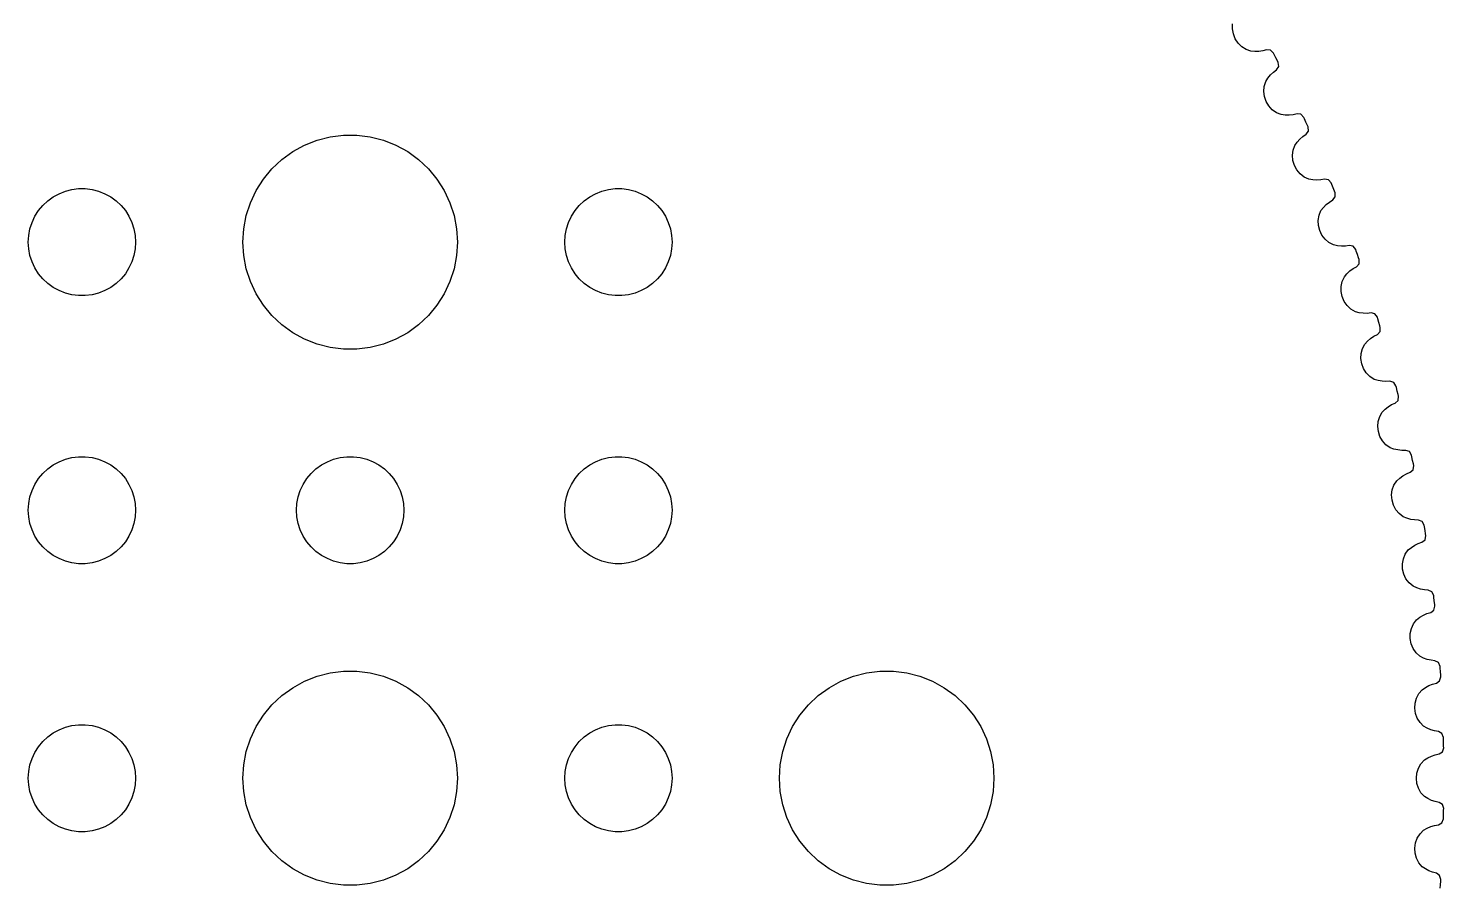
# Model space of a CAD drawing. Header units: metres. Extents: x -45.6 to 45.6, y 64.4 to 155.6.
# Drawn here: x 6 to 45.57, y 106.96 to 130.99 of the extents above; entities that cross this region are included whole.
import ezdxf

# ---------------------------------------------------------------- set-up
doc = ezdxf.new("R2010")
doc.units = ezdxf.units.M

msp = doc.modelspace()

# ---------------------------------------------------------------- linework, layer by layer
for p, q in [((39.6679, 130.967), (39.6728, 131.11)), ((39.6934, 130.826), (39.6679, 130.967)), ((39.7472, 130.691), (39.6934, 130.826)), ((39.8266, 130.57), (39.7472, 130.691)), ((39.928, 130.468), (39.8266, 130.57)), ((40.0479, 130.39), (39.928, 130.468)), ((40.183, 130.341), (40.0479, 130.39)), ((40.296, 130.331), (40.183, 130.341)), ((40.4075, 130.335), (40.296, 130.331)), ((40.5168, 130.352), (40.4075, 130.335)), ((40.6228, 130.382), (40.5168, 130.352)), ((40.7316, 130.375), (40.6228, 130.382)), ((40.8164, 130.293), (40.7316, 130.375)), ((40.8377, 130.25), (40.8164, 130.293)), ((40.8818, 130.161), (40.8377, 130.25)), ((40.8114, 129.755), (40.8997, 129.82)), ((40.9257, 130.071), (40.8818, 130.161)), ((40.8997, 129.82), (40.9606, 129.911)), ((40.9467, 130.028), (40.9257, 130.071)), ((40.9606, 129.911), (40.9467, 130.028)), ((40.5558, 129.36), (40.5992, 129.497)), ((40.5992, 129.497), (40.6608, 129.592)), ((40.6608, 129.592), (40.7316, 129.678)), ((40.7316, 129.678), (40.8114, 129.755)), ((40.5447, 129.217), (40.5558, 129.36)), ((40.564, 129.075), (40.5447, 129.217)), ((40.6119, 128.938), (40.564, 129.075)), ((40.686, 128.813), (40.6119, 128.938)), ((40.7828, 128.707), (40.686, 128.813)), ((40.8992, 128.623), (40.7828, 128.707)), ((41.032, 128.569), (40.8992, 128.623)), ((41.1445, 128.554), (41.032, 128.569)), ((41.2561, 128.553), (41.1445, 128.554)), ((41.3659, 128.565), (41.2561, 128.553)), ((41.4732, 128.591), (41.3659, 128.565)), ((41.5815, 128.579), (41.4732, 128.591)), ((41.6627, 128.493), (41.5815, 128.579)), ((41.6821, 128.449), (41.6627, 128.493)), ((41.7223, 128.358), (41.6821, 128.449)), ((41.7622, 128.267), (41.7223, 128.358)), ((41.7814, 128.223), (41.7622, 128.267)), ((41.7901, 128.105), (41.7814, 128.223)), ((13.7227, 127.714), (14.0729, 127.853)), ((14.0729, 127.853), (14.4379, 127.947)), ((14.4379, 127.947), (14.8116, 127.994)), ((14.8116, 127.994), (15.1884, 127.994)), ((15.1884, 127.994), (15.5621, 127.947)), ((15.5621, 127.947), (15.927, 127.853)), ((15.927, 127.853), (16.2773, 127.714)), ((41.4766, 127.8), (41.5512, 127.883)), ((41.5512, 127.883), (41.6343, 127.956)), ((41.6343, 127.956), (41.7254, 128.018)), ((41.7254, 128.018), (41.7901, 128.105)), ((13.0877, 127.312), (13.3925, 127.533)), ((13.3925, 127.533), (13.7227, 127.714)), ((16.2773, 127.714), (16.6075, 127.533)), ((16.6075, 127.533), (16.9123, 127.312)), ((41.3444, 127.43), (41.3617, 127.572)), ((41.3617, 127.572), (41.411, 127.707)), ((41.411, 127.707), (41.4766, 127.8)), ((12.5729, 126.763), (12.8131, 127.054)), ((12.8131, 127.054), (13.0877, 127.312)), ((16.9123, 127.312), (17.1869, 127.054)), ((17.1869, 127.054), (17.427, 126.763)), ((41.3574, 127.287), (41.3444, 127.43)), ((41.3993, 127.148), (41.3574, 127.287)), ((41.4679, 127.02), (41.3993, 127.148)), ((12.3711, 126.445), (12.5729, 126.763)), ((17.427, 126.763), (17.6289, 126.445)), ((41.5599, 126.91), (41.4679, 127.02)), ((41.6726, 126.822), (41.5599, 126.91)), ((41.8028, 126.761), (41.6726, 126.822)), ((41.9146, 126.742), (41.8028, 126.761)), ((42.0261, 126.736), (41.9146, 126.742)), ((42.1364, 126.743), (42.0261, 126.736)), ((42.2446, 126.764), (42.1364, 126.743)), ((42.3524, 126.748), (42.2446, 126.764)), ((42.4297, 126.658), (42.3524, 126.748)), ((42.4472, 126.614), (42.4297, 126.658)), ((6.54385, 126.156), (6.69626, 126.266)), ((6.69626, 126.266), (6.86133, 126.357)), ((6.86133, 126.357), (7.03647, 126.427)), ((7.03647, 126.427), (7.21892, 126.473)), ((7.21892, 126.473), (7.40581, 126.497)), ((7.40581, 126.497), (7.59418, 126.497)), ((7.59418, 126.497), (7.78107, 126.473)), ((7.78107, 126.473), (7.96352, 126.427)), ((7.96352, 126.427), (8.13866, 126.357)), ((8.13866, 126.357), (8.30373, 126.266)), ((8.30373, 126.266), (8.45613, 126.156)), ((12.2107, 126.104), (12.3711, 126.445)), ((17.6289, 126.445), (17.7893, 126.104)), ((21.5439, 126.156), (21.6963, 126.266)), ((21.6963, 126.266), (21.8613, 126.357)), ((21.8613, 126.357), (22.0365, 126.427)), ((22.0365, 126.427), (22.2189, 126.473)), ((22.2189, 126.473), (22.4058, 126.497)), ((22.4058, 126.497), (22.5942, 126.497)), ((22.5942, 126.497), (22.7811, 126.473)), ((22.7811, 126.473), (22.9635, 126.427)), ((22.9635, 126.427), (23.1387, 126.357)), ((23.1387, 126.357), (23.3037, 126.266)), ((23.3037, 126.266), (23.4561, 126.156)), ((42.4834, 126.521), (42.4472, 126.614)), ((42.4716, 126.18), (42.54, 126.265)), ((42.5193, 126.428), (42.4834, 126.521)), ((42.5365, 126.383), (42.5193, 126.428)), ((42.54, 126.265), (42.5365, 126.383)), ((6.18553, 125.723), (6.28647, 125.882)), ((6.28647, 125.882), (6.40654, 126.027)), ((6.40654, 126.027), (6.54385, 126.156)), ((8.45613, 126.156), (8.59344, 126.027)), ((8.59344, 126.027), (8.71352, 125.882)), ((8.71352, 125.882), (8.81445, 125.723)), ((12.0942, 125.746), (12.2107, 126.104)), ((17.7893, 126.104), (17.9057, 125.746)), ((21.1855, 125.723), (21.2865, 125.882)), ((21.2865, 125.882), (21.4065, 126.027)), ((21.4065, 126.027), (21.5439, 126.156)), ((23.4561, 126.156), (23.5934, 126.027)), ((23.5934, 126.027), (23.7135, 125.882)), ((23.7135, 125.882), (23.8145, 125.723)), ((42.0888, 125.751), (42.1439, 125.884)), ((42.1439, 125.884), (42.2136, 125.973)), ((42.2136, 125.973), (42.2917, 126.053)), ((42.2917, 126.053), (42.3779, 126.122)), ((42.3779, 126.122), (42.4716, 126.18)), ((6.04712, 125.373), (6.10533, 125.552)), ((6.10533, 125.552), (6.18553, 125.723)), ((8.81445, 125.723), (8.89465, 125.552)), ((8.89465, 125.552), (8.95287, 125.373)), ((12.0237, 125.376), (12.0942, 125.746)), ((17.9057, 125.746), (17.9763, 125.376)), ((21.0471, 125.373), (21.1053, 125.552)), ((21.1053, 125.552), (21.1855, 125.723)), ((23.8145, 125.723), (23.8947, 125.552)), ((23.8947, 125.552), (23.9529, 125.373)), ((42.0653, 125.61), (42.0888, 125.751)), ((42.0721, 125.467), (42.0653, 125.61)), ((42.1079, 125.326), (42.0721, 125.467)), ((6, 125), (6.01183, 125.188)), ((6.01183, 125.188), (6.04712, 125.373)), ((8.95287, 125.373), (8.98816, 125.188)), ((8.98816, 125.188), (9, 125)), ((12, 125), (12.0237, 125.376)), ((17.9763, 125.376), (18, 125)), ((21, 125), (21.0118, 125.188)), ((21.0118, 125.188), (21.0471, 125.373)), ((23.9529, 125.373), (23.9882, 125.188)), ((23.9882, 125.188), (24, 125)), ((42.1708, 125.195), (42.1079, 125.326)), ((42.258, 125.081), (42.1708, 125.195)), ((42.3667, 124.988), (42.258, 125.081)), ((6.01183, 124.812), (6, 125)), ((6.04712, 124.627), (6.01183, 124.812)), ((8.98816, 124.812), (8.95287, 124.627)), ((9, 125), (8.98816, 124.812)), ((12.0237, 124.624), (12, 125)), ((18, 125), (17.9763, 124.624)), ((21.0118, 124.812), (21, 125)), ((21.0471, 124.627), (21.0118, 124.812)), ((23.9882, 124.812), (23.9529, 124.627)), ((24, 125), (23.9882, 124.812)), ((42.4942, 124.922), (42.3667, 124.988)), ((42.605, 124.898), (42.4942, 124.922)), ((42.7161, 124.887), (42.605, 124.898)), ((42.8266, 124.889), (42.7161, 124.887)), ((42.9356, 124.905), (42.8266, 124.889)), ((43.0426, 124.884), (42.9356, 124.905)), ((43.116, 124.791), (43.0426, 124.884)), ((43.1315, 124.746), (43.116, 124.791)), ((43.1636, 124.652), (43.1315, 124.746)), ((6.10533, 124.448), (6.04712, 124.627)), ((6.18553, 124.277), (6.10533, 124.448)), ((6.28647, 124.118), (6.18553, 124.277)), ((8.81445, 124.277), (8.71352, 124.118)), ((8.89465, 124.448), (8.81445, 124.277)), ((8.95287, 124.627), (8.89465, 124.448)), ((12.0942, 124.254), (12.0237, 124.624)), ((17.9763, 124.624), (17.9057, 124.254)), ((21.1053, 124.448), (21.0471, 124.627)), ((21.1855, 124.277), (21.1053, 124.448)), ((21.2865, 124.118), (21.1855, 124.277)), ((23.8145, 124.277), (23.7135, 124.118)), ((23.8947, 124.448), (23.8145, 124.277)), ((23.9529, 124.627), (23.8947, 124.448)), ((43.0408, 124.259), (43.1369, 124.312)), ((43.1369, 124.312), (43.209, 124.394)), ((43.1954, 124.558), (43.1636, 124.652)), ((43.2106, 124.512), (43.1954, 124.558)), ((43.209, 124.394), (43.2106, 124.512)), ((6.40654, 123.973), (6.28647, 124.118)), ((6.54385, 123.844), (6.40654, 123.973)), ((8.59344, 123.973), (8.45613, 123.844)), ((8.71352, 124.118), (8.59344, 123.973)), ((12.2107, 123.896), (12.0942, 124.254)), ((12.3711, 123.555), (12.2107, 123.896)), ((17.7893, 123.896), (17.6289, 123.555)), ((17.9057, 124.254), (17.7893, 123.896)), ((21.4065, 123.973), (21.2865, 124.118)), ((21.5439, 123.844), (21.4065, 123.973)), ((23.5934, 123.973), (23.4561, 123.844)), ((23.7135, 124.118), (23.5934, 123.973)), ((42.7062, 123.761), (42.7358, 123.9)), ((42.7358, 123.9), (42.7967, 124.031)), ((42.7967, 124.031), (42.8701, 124.117)), ((42.8701, 124.117), (42.9517, 124.193)), ((42.9517, 124.193), (43.0408, 124.259)), ((6.69626, 123.734), (6.54385, 123.844)), ((6.86133, 123.643), (6.69626, 123.734)), ((7.03647, 123.573), (6.86133, 123.643)), ((7.21892, 123.527), (7.03647, 123.573)), ((7.40581, 123.503), (7.21892, 123.527)), ((7.59418, 123.503), (7.40581, 123.503)), ((7.78107, 123.527), (7.59418, 123.503)), ((7.96352, 123.573), (7.78107, 123.527)), ((8.13866, 123.643), (7.96352, 123.573)), ((8.30373, 123.734), (8.13866, 123.643)), ((8.45613, 123.844), (8.30373, 123.734)), ((12.5729, 123.237), (12.3711, 123.555)), ((17.6289, 123.555), (17.427, 123.237)), ((21.6963, 123.734), (21.5439, 123.844)), ((21.8613, 123.643), (21.6963, 123.734)), ((22.0365, 123.573), (21.8613, 123.643)), ((22.2189, 123.527), (22.0365, 123.573)), ((22.4058, 123.503), (22.2189, 123.527)), ((22.5942, 123.503), (22.4058, 123.503)), ((22.7811, 123.527), (22.5942, 123.503)), ((22.9635, 123.573), (22.7811, 123.527)), ((23.1387, 123.643), (22.9635, 123.573)), ((23.3037, 123.734), (23.1387, 123.643)), ((23.4561, 123.844), (23.3037, 123.734)), ((42.7067, 123.617), (42.7062, 123.761)), ((42.7363, 123.475), (42.7067, 123.617)), ((42.7935, 123.341), (42.7363, 123.475)), ((12.8131, 122.946), (12.5729, 123.237)), ((17.427, 123.237), (17.1869, 122.946)), ((42.8756, 123.223), (42.7935, 123.341)), ((42.9801, 123.126), (42.8756, 123.223)), ((43.1046, 123.054), (42.9801, 123.126)), ((13.0877, 122.688), (12.8131, 122.946)), ((13.3925, 122.467), (13.0877, 122.688)), ((16.9123, 122.688), (16.6075, 122.467)), ((17.1869, 122.946), (16.9123, 122.688)), ((43.2143, 123.025), (43.1046, 123.054)), ((43.3248, 123.01), (43.2143, 123.025)), ((43.4353, 123.007), (43.3248, 123.01)), ((43.5449, 123.018), (43.4353, 123.007)), ((43.6509, 122.993), (43.5449, 123.018)), ((43.7201, 122.897), (43.6509, 122.993)), ((43.7337, 122.851), (43.7201, 122.897)), ((43.7616, 122.755), (43.7337, 122.851)), ((43.7893, 122.66), (43.7616, 122.755)), ((13.7227, 122.286), (13.3925, 122.467)), ((14.0729, 122.147), (13.7227, 122.286)), ((16.2773, 122.286), (15.927, 122.147)), ((16.6075, 122.467), (16.2773, 122.286)), ((43.4451, 122.233), (43.5299, 122.306)), ((43.5299, 122.306), (43.6217, 122.368)), ((43.6217, 122.368), (43.7202, 122.417)), ((43.7202, 122.417), (43.7957, 122.496)), ((43.8026, 122.614), (43.7893, 122.66)), ((43.7957, 122.496), (43.8026, 122.614)), ((14.4379, 122.053), (14.0729, 122.147)), ((14.8116, 122.006), (14.4379, 122.053)), ((15.1884, 122.006), (14.8116, 122.006)), ((15.5621, 122.053), (15.1884, 122.006)), ((15.927, 122.147), (15.5621, 122.053)), ((43.2657, 121.885), (43.3015, 122.023)), ((43.3015, 122.023), (43.368, 122.15)), ((43.368, 122.15), (43.4451, 122.233)), ((43.26, 121.741), (43.2657, 121.885)), ((43.2834, 121.598), (43.26, 121.741)), ((43.3347, 121.462), (43.2834, 121.598)), ((43.4115, 121.34), (43.3347, 121.462)), ((43.5117, 121.238), (43.4115, 121.34)), ((43.633, 121.161), (43.5117, 121.238)), ((43.7413, 121.128), (43.633, 121.161)), ((43.8511, 121.107), (43.7413, 121.128)), ((43.9613, 121.1), (43.8511, 121.107)), ((44.0713, 121.107), (43.9613, 121.1)), ((44.176, 121.076), (44.0713, 121.107)), ((44.241, 120.977), (44.176, 121.076)), ((44.2526, 120.931), (44.241, 120.977)), ((44.2763, 120.834), (44.2526, 120.931)), ((44.2999, 120.738), (44.2763, 120.834)), ((44.3111, 120.691), (44.2999, 120.738)), ((43.8567, 120.247), (43.9374, 120.327)), ((43.9374, 120.327), (44.0252, 120.396)), ((44.0252, 120.396), (44.1197, 120.453)), ((44.1197, 120.453), (44.2202, 120.498)), ((44.2202, 120.498), (44.2991, 120.573)), ((44.2991, 120.573), (44.3111, 120.691)), ((43.731, 119.843), (43.743, 119.986)), ((43.743, 119.986), (43.7847, 120.123)), ((43.7847, 120.123), (43.8567, 120.247)), ((43.7481, 119.699), (43.731, 119.843)), ((43.7934, 119.561), (43.7481, 119.699)), ((43.8649, 119.436), (43.7934, 119.561)), ((43.9605, 119.33), (43.8649, 119.436)), ((44.0783, 119.247), (43.9605, 119.33)), ((44.1851, 119.209), (44.0783, 119.247)), ((44.2938, 119.184), (44.1851, 119.209)), ((44.4037, 119.172), (44.2938, 119.184)), ((44.5138, 119.174), (44.4037, 119.172)), ((44.6171, 119.139), (44.5138, 119.174)), ((44.6778, 119.037), (44.6171, 119.139)), ((6.54385, 118.656), (6.69626, 118.766)), ((6.69626, 118.766), (6.86133, 118.857)), ((6.86133, 118.857), (7.03647, 118.927)), ((7.03647, 118.927), (7.21892, 118.973)), ((7.21892, 118.973), (7.40581, 118.997)), ((7.40581, 118.997), (7.59418, 118.997)), ((7.59418, 118.997), (7.78107, 118.973)), ((7.78107, 118.973), (7.96352, 118.927)), ((7.96352, 118.927), (8.13866, 118.857)), ((8.13866, 118.857), (8.30373, 118.766)), ((8.30373, 118.766), (8.45613, 118.656)), ((14.0439, 118.656), (14.1963, 118.766)), ((14.1963, 118.766), (14.3613, 118.857)), ((14.3613, 118.857), (14.5365, 118.927)), ((14.5365, 118.927), (14.7189, 118.973)), ((14.7189, 118.973), (14.9058, 118.997)), ((14.9058, 118.997), (15.0942, 118.997)), ((15.0942, 118.997), (15.2811, 118.973)), ((15.2811, 118.973), (15.4635, 118.927)), ((15.4635, 118.927), (15.6387, 118.857)), ((15.6387, 118.857), (15.8037, 118.766)), ((15.8037, 118.766), (15.9561, 118.656)), ((21.5439, 118.656), (21.6963, 118.766)), ((21.6963, 118.766), (21.8613, 118.857)), ((21.8613, 118.857), (22.0365, 118.927)), ((22.0365, 118.927), (22.2189, 118.973)), ((22.2189, 118.973), (22.4058, 118.997)), ((22.4058, 118.997), (22.5942, 118.997)), ((22.5942, 118.997), (22.7811, 118.973)), ((22.7811, 118.973), (22.9635, 118.927)), ((22.9635, 118.927), (23.1387, 118.857)), ((23.1387, 118.857), (23.3037, 118.766)), ((23.3037, 118.766), (23.4561, 118.656)), ((44.6873, 118.99), (44.6778, 119.037)), ((44.7068, 118.893), (44.6873, 118.99)), ((44.7261, 118.795), (44.7068, 118.893)), ((44.7182, 118.631), (44.7352, 118.748)), ((44.7352, 118.748), (44.7261, 118.795)), ((6.18553, 118.223), (6.28647, 118.382)), ((6.28647, 118.382), (6.40654, 118.527)), ((6.40654, 118.527), (6.54385, 118.656)), ((8.45613, 118.656), (8.59344, 118.527)), ((8.59344, 118.527), (8.71352, 118.382)), ((8.71352, 118.382), (8.81445, 118.223)), ((13.6855, 118.223), (13.7865, 118.382)), ((13.7865, 118.382), (13.9065, 118.527)), ((13.9065, 118.527), (14.0439, 118.656)), ((15.9561, 118.656), (16.0934, 118.527)), ((16.0934, 118.527), (16.2135, 118.382)), ((16.2135, 118.382), (16.3145, 118.223)), ((21.1855, 118.223), (21.2865, 118.382)), ((21.2865, 118.382), (21.4065, 118.527)), ((21.4065, 118.527), (21.5439, 118.656)), ((23.4561, 118.656), (23.5934, 118.527)), ((23.5934, 118.527), (23.7135, 118.382)), ((23.7135, 118.382), (23.8145, 118.223)), ((44.2619, 118.324), (44.346, 118.4)), ((44.346, 118.4), (44.4368, 118.465)), ((44.4368, 118.465), (44.5337, 118.519)), ((44.5337, 118.519), (44.636, 118.559)), ((44.636, 118.559), (44.7182, 118.631)), ((6.04712, 117.873), (6.10533, 118.052)), ((6.10533, 118.052), (6.18553, 118.223)), ((8.81445, 118.223), (8.89465, 118.052)), ((8.89465, 118.052), (8.95287, 117.873)), ((13.5471, 117.873), (13.6053, 118.052)), ((13.6053, 118.052), (13.6855, 118.223)), ((16.3145, 118.223), (16.3947, 118.052)), ((16.3947, 118.052), (16.4529, 117.873)), ((21.0471, 117.873), (21.1053, 118.052)), ((21.1053, 118.052), (21.1855, 118.223)), ((23.8145, 118.223), (23.8947, 118.052)), ((23.8947, 118.052), (23.9529, 117.873)), ((44.1187, 117.926), (44.1369, 118.069)), ((44.1369, 118.069), (44.1846, 118.203)), ((44.1846, 118.203), (44.2619, 118.324)), ((6, 117.5), (6.01183, 117.688)), ((6.01183, 117.688), (6.04712, 117.873)), ((8.95287, 117.873), (8.98816, 117.688)), ((8.98816, 117.688), (9, 117.5)), ((13.5, 117.5), (13.5118, 117.688)), ((13.5118, 117.688), (13.5471, 117.873)), ((16.4529, 117.873), (16.4882, 117.688)), ((16.4882, 117.688), (16.5, 117.5)), ((21, 117.5), (21.0118, 117.688)), ((21.0118, 117.688), (21.0471, 117.873)), ((23.9529, 117.873), (23.9882, 117.688)), ((23.9882, 117.688), (24, 117.5)), ((44.1295, 117.781), (44.1187, 117.926)), ((44.1688, 117.642), (44.1295, 117.781)), ((44.2347, 117.514), (44.1688, 117.642)), ((6.01183, 117.312), (6, 117.5)), ((6.04712, 117.127), (6.01183, 117.312)), ((8.98816, 117.312), (8.95287, 117.127)), ((9, 117.5), (8.98816, 117.312)), ((13.5118, 117.312), (13.5, 117.5)), ((13.5471, 117.127), (13.5118, 117.312)), ((16.4882, 117.312), (16.4529, 117.127)), ((16.5, 117.5), (16.4882, 117.312)), ((21.0118, 117.312), (21, 117.5)), ((21.0471, 117.127), (21.0118, 117.312)), ((23.9882, 117.312), (23.9529, 117.127)), ((24, 117.5), (23.9882, 117.312)), ((44.3257, 117.403), (44.2347, 117.514)), ((44.4397, 117.316), (44.3257, 117.403)), ((44.5447, 117.273), (44.4397, 117.316)), ((44.6523, 117.243), (44.5447, 117.273)), ((44.7615, 117.226), (44.6523, 117.243)), ((44.8716, 117.223), (44.7615, 117.226)), ((44.9733, 117.184), (44.8716, 117.223)), ((45.0294, 117.08), (44.9733, 117.184)), ((6.10533, 116.948), (6.04712, 117.127)), ((6.18553, 116.777), (6.10533, 116.948)), ((6.28647, 116.618), (6.18553, 116.777)), ((8.81445, 116.777), (8.71352, 116.618)), ((8.89465, 116.948), (8.81445, 116.777)), ((8.95287, 117.127), (8.89465, 116.948)), ((13.6053, 116.948), (13.5471, 117.127)), ((13.6855, 116.777), (13.6053, 116.948)), ((13.7865, 116.618), (13.6855, 116.777)), ((16.3145, 116.777), (16.2135, 116.618)), ((16.3947, 116.948), (16.3145, 116.777)), ((16.4529, 117.127), (16.3947, 116.948)), ((21.1053, 116.948), (21.0471, 117.127)), ((21.1855, 116.777), (21.1053, 116.948)), ((21.2865, 116.618), (21.1855, 116.777)), ((23.8145, 116.777), (23.7135, 116.618)), ((23.8947, 116.948), (23.8145, 116.777)), ((23.9529, 117.127), (23.8947, 116.948)), ((45.0369, 117.032), (45.0294, 117.08)), ((45.0521, 116.934), (45.0369, 117.032)), ((45.0671, 116.836), (45.0521, 116.934)), ((45.0521, 116.672), (45.0742, 116.789)), ((45.0742, 116.789), (45.0671, 116.836)), ((6.40654, 116.473), (6.28647, 116.618)), ((6.54385, 116.344), (6.40654, 116.473)), ((8.59344, 116.473), (8.45613, 116.344)), ((8.71352, 116.618), (8.59344, 116.473)), ((13.9065, 116.473), (13.7865, 116.618)), ((14.0439, 116.344), (13.9065, 116.473)), ((16.0934, 116.473), (15.9561, 116.344)), ((16.2135, 116.618), (16.0934, 116.473)), ((21.4065, 116.473), (21.2865, 116.618)), ((21.5439, 116.344), (21.4065, 116.473)), ((23.5934, 116.473), (23.4561, 116.344)), ((23.7135, 116.618), (23.5934, 116.473)), ((44.5004, 116.268), (44.5829, 116.386)), ((44.5829, 116.386), (44.6702, 116.458)), ((44.6702, 116.458), (44.7637, 116.519)), ((44.7637, 116.519), (44.8628, 116.568)), ((44.8628, 116.568), (44.9669, 116.604)), ((44.9669, 116.604), (45.0521, 116.672)), ((6.69626, 116.234), (6.54385, 116.344)), ((6.86133, 116.143), (6.69626, 116.234)), ((7.03647, 116.073), (6.86133, 116.143)), ((7.21892, 116.027), (7.03647, 116.073)), ((7.40581, 116.003), (7.21892, 116.027)), ((7.59418, 116.003), (7.40581, 116.003)), ((7.78107, 116.027), (7.59418, 116.003)), ((7.96352, 116.073), (7.78107, 116.027)), ((8.13866, 116.143), (7.96352, 116.073)), ((8.30373, 116.234), (8.13866, 116.143)), ((8.45613, 116.344), (8.30373, 116.234)), ((14.1963, 116.234), (14.0439, 116.344)), ((14.3613, 116.143), (14.1963, 116.234)), ((14.5365, 116.073), (14.3613, 116.143)), ((14.7189, 116.027), (14.5365, 116.073)), ((14.9058, 116.003), (14.7189, 116.027)), ((15.0942, 116.003), (14.9058, 116.003)), ((15.2811, 116.027), (15.0942, 116.003)), ((15.4635, 116.073), (15.2811, 116.027)), ((15.6387, 116.143), (15.4635, 116.073)), ((15.8037, 116.234), (15.6387, 116.143)), ((15.9561, 116.344), (15.8037, 116.234)), ((21.6963, 116.234), (21.5439, 116.344)), ((21.8613, 116.143), (21.6963, 116.234)), ((22.0365, 116.073), (21.8613, 116.143)), ((22.2189, 116.027), (22.0365, 116.073)), ((22.4058, 116.003), (22.2189, 116.027)), ((22.5942, 116.003), (22.4058, 116.003)), ((22.7811, 116.027), (22.5942, 116.003)), ((22.9635, 116.073), (22.7811, 116.027)), ((23.1387, 116.143), (22.9635, 116.073)), ((23.3037, 116.234), (23.1387, 116.143)), ((23.4561, 116.344), (23.3037, 116.234)), ((44.4224, 115.994), (44.4469, 116.136)), ((44.4269, 115.849), (44.4224, 115.994)), ((44.4469, 116.136), (44.5004, 116.268)), ((44.4601, 115.708), (44.4269, 115.849)), ((44.5204, 115.577), (44.4601, 115.708)), ((44.6064, 115.463), (44.5204, 115.577)), ((44.7166, 115.371), (44.6064, 115.463)), ((44.8196, 115.323), (44.7166, 115.371)), ((44.9257, 115.289), (44.8196, 115.323)), ((45.0341, 115.267), (44.9257, 115.289)), ((45.144, 115.259), (45.0341, 115.267)), ((45.2439, 115.215), (45.144, 115.259)), ((45.2954, 115.109), (45.2439, 115.215)), ((45.3008, 115.061), (45.2954, 115.109)), ((45.3002, 114.701), (45.3275, 114.816)), ((45.3117, 114.962), (45.3008, 115.061)), ((45.3224, 114.864), (45.3117, 114.962)), ((45.3275, 114.816), (45.3224, 114.864)), ((44.7314, 114.321), (44.819, 114.435)), ((44.819, 114.435), (44.9094, 114.503)), ((44.9094, 114.503), (45.0055, 114.56)), ((45.0055, 114.56), (45.1066, 114.605)), ((45.1066, 114.605), (45.2122, 114.637)), ((45.2122, 114.637), (45.3002, 114.701)), ((44.6398, 113.905), (44.6416, 114.05)), ((44.6416, 114.05), (44.6722, 114.191)), ((44.6722, 114.191), (44.7314, 114.321)), ((44.6667, 113.763), (44.6398, 113.905)), ((44.7213, 113.63), (44.6667, 113.763)), ((44.8022, 113.512), (44.7213, 113.63)), ((44.9082, 113.415), (44.8022, 113.512)), ((45.0091, 113.363), (44.9082, 113.415)), ((45.1136, 113.324), (45.0091, 113.363)), ((45.221, 113.298), (45.1136, 113.324)), ((45.3304, 113.285), (45.221, 113.298)), ((45.4283, 113.237), (45.3304, 113.285)), ((45.4751, 113.128), (45.4283, 113.237)), ((13.7227, 112.714), (14.0729, 112.853)), ((14.0729, 112.853), (14.4379, 112.947)), ((14.4379, 112.947), (14.8116, 112.994)), ((14.8116, 112.994), (15.1884, 112.994)), ((15.1884, 112.994), (15.5621, 112.947)), ((15.5621, 112.947), (15.927, 112.853)), ((15.927, 112.853), (16.2773, 112.714)), ((28.7227, 112.714), (29.0729, 112.853)), ((29.0729, 112.853), (29.4379, 112.947)), ((29.4379, 112.947), (29.8116, 112.994)), ((29.8116, 112.994), (30.1884, 112.994)), ((30.1884, 112.994), (30.5621, 112.947)), ((30.5621, 112.947), (30.927, 112.853)), ((30.927, 112.853), (31.2773, 112.714)), ((45.4621, 112.72), (45.4944, 112.834)), ((45.4784, 113.08), (45.4751, 113.128)), ((45.485, 112.981), (45.4784, 113.08)), ((45.4914, 112.882), (45.485, 112.981)), ((45.4944, 112.834), (45.4914, 112.882)), ((13.0877, 112.312), (13.3925, 112.533)), ((13.3925, 112.533), (13.7227, 112.714)), ((16.2773, 112.714), (16.6075, 112.533)), ((16.6075, 112.533), (16.9123, 112.312)), ((28.0877, 112.312), (28.3925, 112.533)), ((28.3925, 112.533), (28.7227, 112.714)), ((31.2773, 112.714), (31.6075, 112.533)), ((31.6075, 112.533), (31.9123, 112.312)), ((44.8773, 112.366), (44.9698, 112.476)), ((44.9698, 112.476), (45.0631, 112.54)), ((45.0631, 112.54), (45.1616, 112.593)), ((45.1616, 112.593), (45.2646, 112.633)), ((45.2646, 112.633), (45.3714, 112.66)), ((45.3714, 112.66), (45.4621, 112.72)), ((12.5729, 111.763), (12.8131, 112.054)), ((12.8131, 112.054), (13.0877, 112.312)), ((16.9123, 112.312), (17.1869, 112.054)), ((17.1869, 112.054), (17.427, 111.763)), ((27.5729, 111.763), (27.8131, 112.054)), ((27.8131, 112.054), (28.0877, 112.312)), ((31.9123, 112.312), (32.1869, 112.054)), ((32.1869, 112.054), (32.427, 111.763)), ((44.7676, 111.955), (44.7758, 112.099)), ((44.7758, 112.099), (44.8125, 112.238)), ((44.8125, 112.238), (44.8773, 112.366)), ((12.3711, 111.445), (12.5729, 111.763)), ((17.427, 111.763), (17.6289, 111.445)), ((27.3711, 111.445), (27.5729, 111.763)), ((32.427, 111.763), (32.6289, 111.445)), ((44.7883, 111.811), (44.7676, 111.955)), ((44.8371, 111.676), (44.7883, 111.811)), ((44.9128, 111.554), (44.8371, 111.676)), ((6.54385, 111.156), (6.69626, 111.266)), ((6.69626, 111.266), (6.86133, 111.357)), ((6.86133, 111.357), (7.03647, 111.427)), ((7.03647, 111.427), (7.21892, 111.473)), ((7.21892, 111.473), (7.40581, 111.497)), ((7.40581, 111.497), (7.59418, 111.497)), ((7.59418, 111.497), (7.78107, 111.473)), ((7.78107, 111.473), (7.96352, 111.427)), ((7.96352, 111.427), (8.13866, 111.357)), ((8.13866, 111.357), (8.30373, 111.266)), ((8.30373, 111.266), (8.45613, 111.156)), ((12.2107, 111.104), (12.3711, 111.445)), ((17.6289, 111.445), (17.7893, 111.104)), ((21.5439, 111.156), (21.6963, 111.266)), ((21.6963, 111.266), (21.8613, 111.357)), ((21.8613, 111.357), (22.0365, 111.427)), ((22.0365, 111.427), (22.2189, 111.473)), ((22.2189, 111.473), (22.4058, 111.497)), ((22.4058, 111.497), (22.5942, 111.497)), ((22.5942, 111.497), (22.7811, 111.473)), ((22.7811, 111.473), (22.9635, 111.427)), ((22.9635, 111.427), (23.1387, 111.357)), ((23.1387, 111.357), (23.3037, 111.266)), ((23.3037, 111.266), (23.4561, 111.156)), ((27.2107, 111.104), (27.3711, 111.445)), ((32.6289, 111.445), (32.7893, 111.104)), ((45.0145, 111.453), (44.9128, 111.554)), ((45.113, 111.397), (45.0145, 111.453)), ((45.2157, 111.353), (45.113, 111.397)), ((45.3218, 111.322), (45.2157, 111.353)), ((45.4306, 111.305), (45.3218, 111.322)), ((45.5262, 111.252), (45.4306, 111.305)), ((45.5683, 111.142), (45.5262, 111.252)), ((6.18553, 110.723), (6.28647, 110.882)), ((6.28647, 110.882), (6.40654, 111.027)), ((6.40654, 111.027), (6.54385, 111.156)), ((8.45613, 111.156), (8.59344, 111.027)), ((8.59344, 111.027), (8.71352, 110.882)), ((8.71352, 110.882), (8.81445, 110.723)), ((12.0942, 110.746), (12.2107, 111.104)), ((17.7893, 111.104), (17.9057, 110.746)), ((21.1855, 110.723), (21.2865, 110.882)), ((21.2865, 110.882), (21.4065, 111.027)), ((21.4065, 111.027), (21.5439, 111.156)), ((23.4561, 111.156), (23.5934, 111.027)), ((23.5934, 111.027), (23.7135, 110.882)), ((23.7135, 110.882), (23.8145, 110.723)), ((27.0942, 110.746), (27.2107, 111.104)), ((32.7893, 111.104), (32.9057, 110.746)), ((45.5375, 110.735), (45.5747, 110.847)), ((45.5695, 111.094), (45.5683, 111.142)), ((45.5718, 110.994), (45.5695, 111.094)), ((45.5738, 110.895), (45.5718, 110.994)), ((45.5747, 110.847), (45.5738, 110.895)), ((6.04712, 110.373), (6.10533, 110.552)), ((6.10533, 110.552), (6.18553, 110.723)), ((8.81445, 110.723), (8.89465, 110.552)), ((8.89465, 110.552), (8.95287, 110.373)), ((12.0237, 110.376), (12.0942, 110.746)), ((17.9057, 110.746), (17.9763, 110.376)), ((21.0471, 110.373), (21.1053, 110.552)), ((21.1053, 110.552), (21.1855, 110.723)), ((23.8145, 110.723), (23.8947, 110.552)), ((23.8947, 110.552), (23.9529, 110.373)), ((27.0237, 110.376), (27.0942, 110.746)), ((32.9057, 110.746), (32.9763, 110.376)), ((44.9378, 110.406), (45.035, 110.512)), ((45.035, 110.512), (45.131, 110.572)), ((45.131, 110.572), (45.2317, 110.62)), ((45.2317, 110.62), (45.3363, 110.656)), ((45.3363, 110.656), (45.4442, 110.678)), ((45.4442, 110.678), (45.5375, 110.735)), ((6, 110), (6.01183, 110.188)), ((6.01183, 110.188), (6.04712, 110.373)), ((8.95287, 110.373), (8.98816, 110.188)), ((8.98816, 110.188), (9, 110)), ((12, 110), (12.0237, 110.376)), ((17.9763, 110.376), (18, 110)), ((21, 110), (21.0118, 110.188)), ((21.0118, 110.188), (21.0471, 110.373)), ((23.9529, 110.373), (23.9882, 110.188)), ((23.9882, 110.188), (24, 110)), ((27, 110), (27.0237, 110.376)), ((32.9763, 110.376), (33, 110)), ((44.8103, 110), (44.8247, 110.144)), ((44.8247, 110.144), (44.8675, 110.282)), ((44.8675, 110.282), (44.9378, 110.406)), ((6.01183, 109.812), (6, 110)), ((6.04712, 109.627), (6.01183, 109.812)), ((6.10533, 109.448), (6.04712, 109.627)), ((8.95287, 109.627), (8.89465, 109.448)), ((8.98816, 109.812), (8.95287, 109.627)), ((9, 110), (8.98816, 109.812)), ((12.0237, 109.624), (12, 110)), ((12.0942, 109.254), (12.0237, 109.624)), ((17.9763, 109.624), (17.9057, 109.254)), ((18, 110), (17.9763, 109.624)), ((21.0118, 109.812), (21, 110)), ((21.0471, 109.627), (21.0118, 109.812)), ((21.1053, 109.448), (21.0471, 109.627)), ((23.9529, 109.627), (23.8947, 109.448)), ((23.9882, 109.812), (23.9529, 109.627)), ((24, 110), (23.9882, 109.812)), ((27.0237, 109.624), (27, 110)), ((27.0942, 109.254), (27.0237, 109.624)), ((32.9763, 109.624), (32.9057, 109.254)), ((33, 110), (32.9763, 109.624)), ((44.8247, 109.856), (44.8103, 110)), ((44.8675, 109.718), (44.8247, 109.856)), ((44.9378, 109.594), (44.8675, 109.718)), ((6.18553, 109.277), (6.10533, 109.448)), ((6.28647, 109.118), (6.18553, 109.277)), ((8.81445, 109.277), (8.71352, 109.118)), ((8.89465, 109.448), (8.81445, 109.277)), ((12.2107, 108.896), (12.0942, 109.254)), ((17.9057, 109.254), (17.7893, 108.896)), ((21.1855, 109.277), (21.1053, 109.448)), ((21.2865, 109.118), (21.1855, 109.277)), ((23.8145, 109.277), (23.7135, 109.118)), ((23.8947, 109.448), (23.8145, 109.277)), ((27.2107, 108.896), (27.0942, 109.254)), ((32.9057, 109.254), (32.7893, 108.896)), ((45.035, 109.488), (44.9378, 109.594)), ((45.131, 109.428), (45.035, 109.488)), ((45.2317, 109.379), (45.131, 109.428)), ((45.3363, 109.344), (45.2317, 109.379)), ((45.4442, 109.322), (45.3363, 109.344)), ((45.5375, 109.265), (45.4442, 109.322)), ((45.5747, 109.153), (45.5375, 109.265)), ((6.40654, 108.973), (6.28647, 109.118)), ((6.54385, 108.844), (6.40654, 108.973)), ((6.69626, 108.734), (6.54385, 108.844)), ((8.45613, 108.844), (8.30373, 108.734)), ((8.59344, 108.973), (8.45613, 108.844)), ((8.71352, 109.118), (8.59344, 108.973)), ((12.3711, 108.555), (12.2107, 108.896)), ((17.7893, 108.896), (17.6289, 108.555)), ((21.4065, 108.973), (21.2865, 109.118)), ((21.5439, 108.844), (21.4065, 108.973)), ((21.6963, 108.734), (21.5439, 108.844)), ((23.4561, 108.844), (23.3037, 108.734)), ((23.5934, 108.973), (23.4561, 108.844)), ((23.7135, 109.118), (23.5934, 108.973)), ((27.3711, 108.555), (27.2107, 108.896)), ((32.7893, 108.896), (32.6289, 108.555)), ((45.5262, 108.748), (45.5683, 108.858)), ((45.5683, 108.858), (45.5695, 108.906)), ((45.5695, 108.906), (45.5718, 109.006)), ((45.5718, 109.006), (45.5738, 109.105)), ((45.5738, 109.105), (45.5747, 109.153)), ((6.86133, 108.643), (6.69626, 108.734)), ((7.03647, 108.573), (6.86133, 108.643)), ((7.21892, 108.527), (7.03647, 108.573)), ((7.40581, 108.503), (7.21892, 108.527)), ((7.59418, 108.503), (7.40581, 108.503)), ((7.78107, 108.527), (7.59418, 108.503)), ((7.96352, 108.573), (7.78107, 108.527)), ((8.13866, 108.643), (7.96352, 108.573)), ((8.30373, 108.734), (8.13866, 108.643)), ((12.5729, 108.237), (12.3711, 108.555)), ((17.6289, 108.555), (17.427, 108.237)), ((21.8613, 108.643), (21.6963, 108.734)), ((22.0365, 108.573), (21.8613, 108.643)), ((22.2189, 108.527), (22.0365, 108.573)), ((22.4058, 108.503), (22.2189, 108.527)), ((22.5942, 108.503), (22.4058, 108.503)), ((22.7811, 108.527), (22.5942, 108.503)), ((22.9635, 108.573), (22.7811, 108.527)), ((23.1387, 108.643), (22.9635, 108.573)), ((23.3037, 108.734), (23.1387, 108.643)), ((27.5729, 108.237), (27.3711, 108.555)), ((32.6289, 108.555), (32.427, 108.237)), ((44.8371, 108.324), (44.9128, 108.446)), ((44.9128, 108.446), (45.0145, 108.547)), ((45.0145, 108.547), (45.113, 108.603)), ((45.113, 108.603), (45.2157, 108.647)), ((45.2157, 108.647), (45.3218, 108.678)), ((45.3218, 108.678), (45.4306, 108.695)), ((45.4306, 108.695), (45.5262, 108.748)), ((12.8131, 107.946), (12.5729, 108.237)), ((17.427, 108.237), (17.1869, 107.946)), ((27.8131, 107.946), (27.5729, 108.237)), ((32.427, 108.237), (32.1869, 107.946)), ((44.7676, 108.045), (44.7883, 108.189)), ((44.7758, 107.901), (44.7676, 108.045)), ((44.7883, 108.189), (44.8371, 108.324)), ((13.0877, 107.688), (12.8131, 107.946)), ((13.3925, 107.467), (13.0877, 107.688)), ((16.9123, 107.688), (16.6075, 107.467)), ((17.1869, 107.946), (16.9123, 107.688)), ((28.0877, 107.688), (27.8131, 107.946)), ((28.3925, 107.467), (28.0877, 107.688)), ((31.9123, 107.688), (31.6075, 107.467)), ((32.1869, 107.946), (31.9123, 107.688)), ((44.8125, 107.762), (44.7758, 107.901)), ((44.8773, 107.634), (44.8125, 107.762)), ((13.7227, 107.286), (13.3925, 107.467)), ((14.0729, 107.147), (13.7227, 107.286)), ((16.2773, 107.286), (15.927, 107.147)), ((16.6075, 107.467), (16.2773, 107.286)), ((28.7227, 107.286), (28.3925, 107.467)), ((29.0729, 107.147), (28.7227, 107.286)), ((31.2773, 107.286), (30.927, 107.147)), ((31.6075, 107.467), (31.2773, 107.286)), ((44.9698, 107.524), (44.8773, 107.634)), ((45.0631, 107.46), (44.9698, 107.524)), ((45.1616, 107.407), (45.0631, 107.46)), ((45.2646, 107.367), (45.1616, 107.407)), ((45.3714, 107.34), (45.2646, 107.367)), ((45.4621, 107.28), (45.3714, 107.34)), ((45.4944, 107.166), (45.4621, 107.28)), ((14.4379, 107.053), (14.0729, 107.147)), ((14.8116, 107.006), (14.4379, 107.053)), ((15.1884, 107.006), (14.8116, 107.006)), ((15.5621, 107.053), (15.1884, 107.006)), ((15.927, 107.147), (15.5621, 107.053)), ((29.4379, 107.053), (29.0729, 107.147)), ((29.8116, 107.006), (29.4379, 107.053)), ((30.1884, 107.006), (29.8116, 107.006)), ((30.5621, 107.053), (30.1884, 107.006)), ((30.927, 107.147), (30.5621, 107.053)), ((45.4784, 106.92), (45.485, 107.019)), ((45.485, 107.019), (45.4914, 107.118)), ((45.4914, 107.118), (45.4944, 107.166))]:
    msp.add_line(p, q)

doc.saveas('drawing.dxf')
